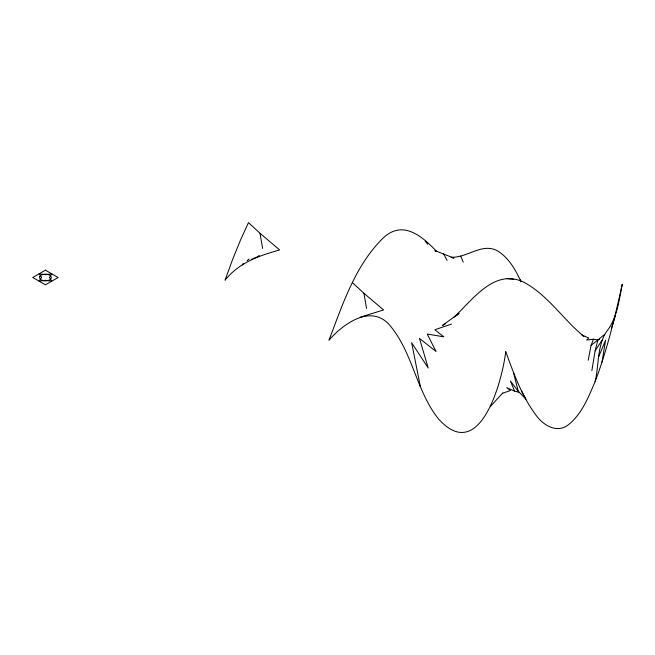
<?xml version="1.0" encoding="UTF-8"?>
<svg xmlns="http://www.w3.org/2000/svg" width="655" height="655" viewBox="0 0 655 655"><rect width="100%" height="100%" fill="white"/><g stroke="black" fill="none" stroke-linecap="round" stroke-linejoin="round"><path stroke-width="0.98" d="M595.092 381.701C599.35 364.237 596.615 343.367 608.683 328.679C617.534 315.473 619.212 299.474 622.25 284.254C614.963 317.184 607.046 350.106 595.092 381.701C588.165 397.708 581.411 415.344 566.78 425.963C555.948 432.775 543.683 425.201 536.846 416.326C522.182 397.086 513.872 374.054 505.725 351.53C502.5 380.26 480 465.287 438.449 418.864C415.843 390.658 412.715 351.285 388.702 324.069C369.813 304.256 342.753 324.372 328.982 340.191C342.622 304.559 354.969 265.979 382.684 238.461C402.514 219.237 421.91 235.972 436.754 251.569L434.871 250.767M259.454 256.015L252.691 258.75M591.874 370.64L595.108 350.875L597.876 339.986L604.63 334.369M601.978 362.313L605.58 340.232L598.76 356.525M588.215 360.258L591.056 345.381L593.479 339.192L597.876 339.986L599.448 339.265M611.32 328.532L615.372 315.874M595.108 350.875L601.929 340.346M490.399 406.46L502.843 392.918M453.465 317.667C472.37 300.399 494.378 267.535 524.18 282.395C548.202 295.462 563.071 319.353 583.851 336.433L581.967 334.967L588.788 337.996L586.659 340.076L593.479 339.192M249.129 259.003L248.573 259.519M456.052 315.923L459.073 313.319L442.485 325.429L445.4 323.889M248.36 259.699L247.901 260.084M247.656 260.281L247.156 260.682M591.056 345.381L597.876 339.986M243.267 263.646L242.653 264.022M502.68 393.27L510.491 390.495L506.733 387.711L514.543 391.076L519.39 392.435M451.467 324.119L434.879 329.735L443.795 336.842L427.207 334.05L436.042 351.481L419.454 338.389L428.223 368.036L411.635 342.745L420.346 386.515M360.152 317.176L383.593 309.962L363.943 293.284L352.431 282.632M451.27 257.235C467.883 258.054 483.095 241.171 499.192 251.929C509.565 259.11 515.87 270.515 521.069 281.707M513.815 279.415L506.708 278.572M451.229 257.53L453.923 258.07L435.6 250.89M260.002 233.27L279.66 249.948C258.881 255.769 239.198 262.565 225.05 280.184L232.926 258.668L240.745 239.476L248.491 222.626L260.002 233.27L262.614 248.441M514.543 391.076L510.392 380.948L518.203 391.207L525.957 399.198L521.421 390.855M425.242 241.228L427.723 244.258M443.574 253.878L447.103 260.395M460.686 256.072L463.224 262.131M520.283 279.824L520.922 281.74M513.602 372.932L518.203 391.207M363.943 293.284L366.546 308.448M243.177 264.399A13.239 1.564 -43.2 0 1 242.923 264.563M242.456 264.841A13.239 1.564 -43.2 0 1 242.252 264.964M258.512 255.892A6.468 0.811 -7.5 0 1 259.241 256.007M251.913 259.315A7.189 0.925 -34.8 0 1 251.708 259.118M39.914 276.344L39.816 276.549A6.984 4.036 0 0 0 39.824 278.457L41.208 279.947L43.787 280.749A6.984 4.036 0 0 0 47.086 280.749L49.665 279.947L51.057 278.457A6.984 4.036 0 0 0 51.057 276.549L49.665 275.067L47.086 274.265A6.984 4.036 0 0 0 43.787 274.265L41.208 275.067L39.914 276.344M51.786 273.839L49.444 277.507L51.786 281.167L45.465 280.299L39.095 281.167L41.642 277.417L39.095 273.839L45.653 274.682L51.786 273.839M45.441 270.179L32.75 277.507L45.441 284.827L58.123 277.507L45.441 270.179"/></g></svg>
